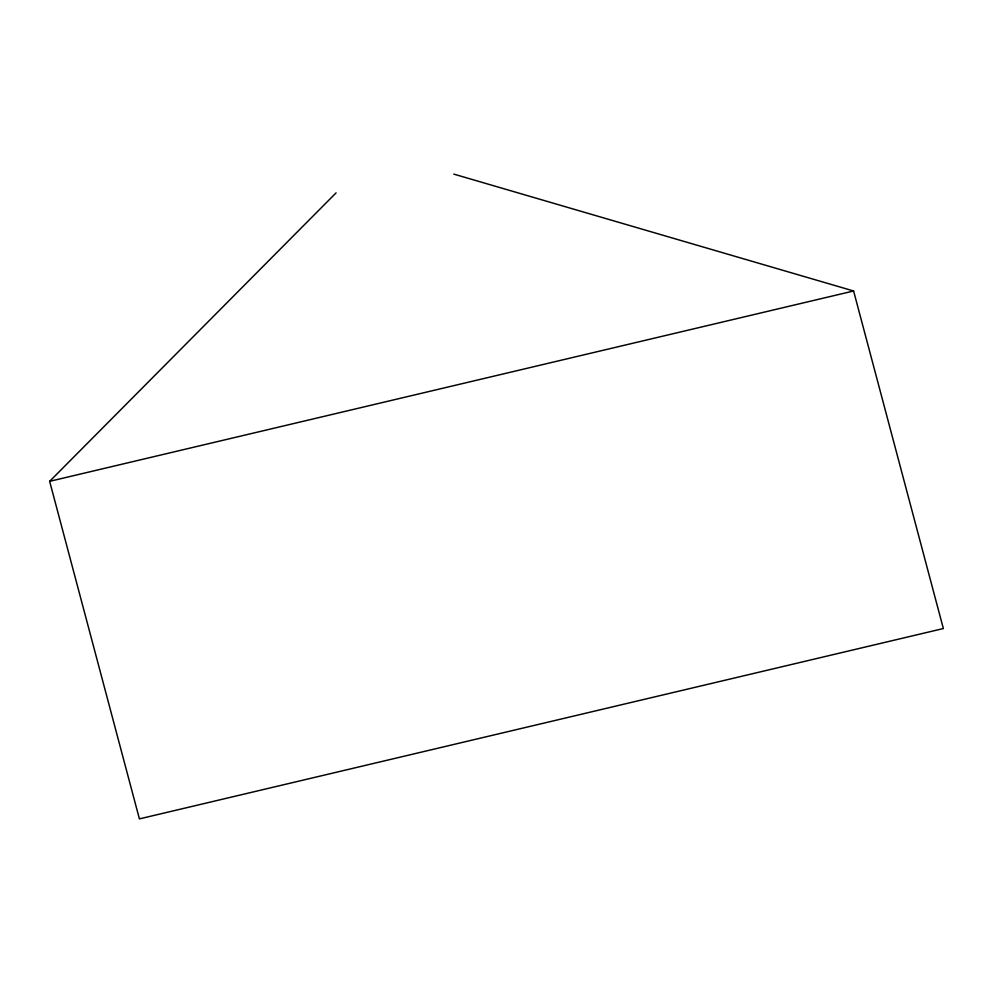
<?xml version="1.0" encoding="UTF-8"?>
<svg xmlns="http://www.w3.org/2000/svg" width="993" height="993" viewBox="0 0 993 993"><rect width="100%" height="100%" fill="white"/><g stroke="black" fill="none" stroke-linecap="round" stroke-linejoin="round"><path stroke-width="1.49" d="M453.801 174.11L853.595 290.986L943.35 628.544L139.405 818.89L49.65 481.332L336.068 192.878M49.65 481.332L853.595 290.986"/></g></svg>
